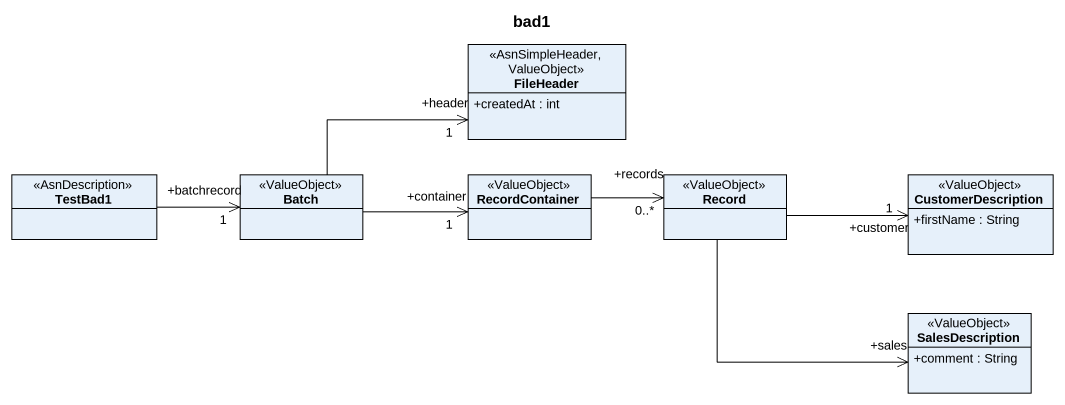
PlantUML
@startuml
title bad1
hide circle
hide empty members
skinparam classAttributeIconSize 0
class FileHeader <<AsnSimpleHeader, ValueObject>> {
  +createdAt : int
}
class TestBad1 <<AsnDescription>>
class Batch <<ValueObject>>
class RecordContainer <<ValueObject>>
class "Record" as Record_ <<ValueObject>>
class CustomerDescription <<ValueObject>> {
  +firstName : String
}
class SalesDescription <<ValueObject>> {
  +comment : String
}
TestBad1 -right-> "+batchrecord\n1" Batch
Batch -right-> "+header\n1" FileHeader
Batch -right-> "+container\n1" RecordContainer
RecordContainer -right-> "+records\n0..*" Record_
Record_ -right-> "+customer\n1" CustomerDescription
Record_ -right-> "+sales" SalesDescription
@enduml
